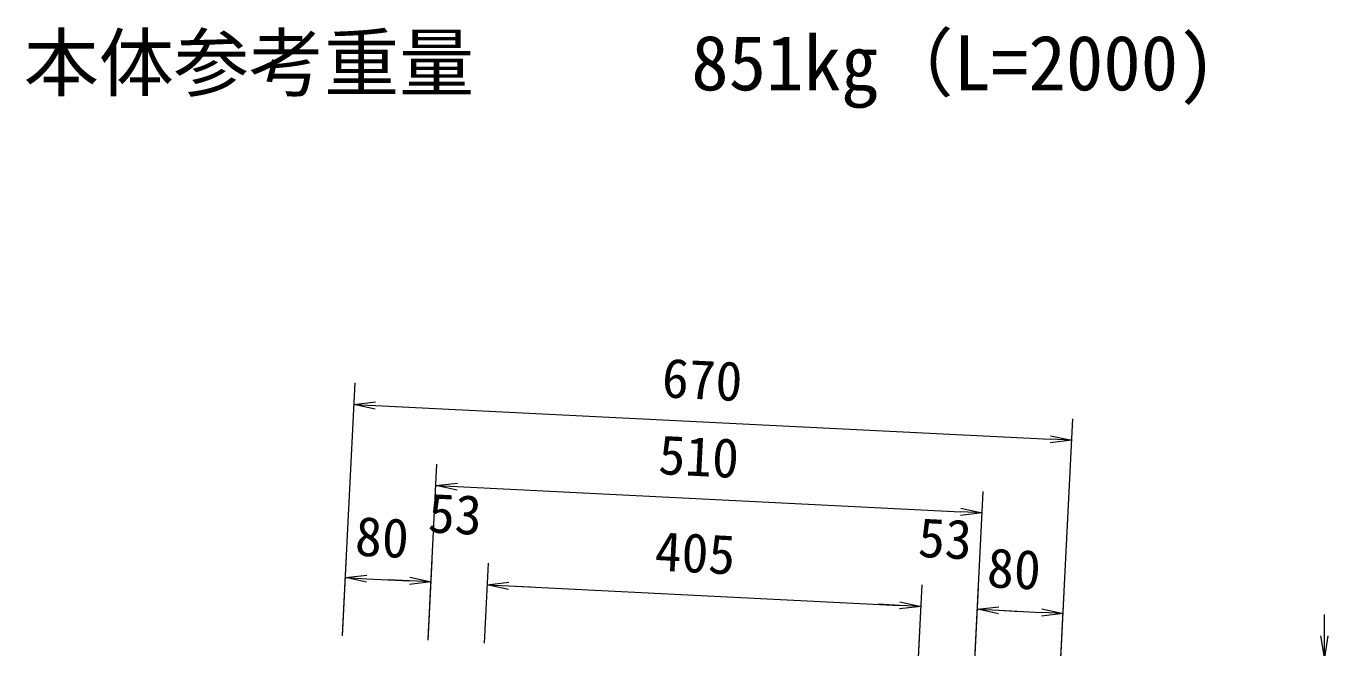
# Model space of a CAD drawing. Units: millimetres, scale not verified. Extents: x 0 to 84100, y 0 to 59400.
# Drawn here: x 36205 to 42274, y 34384 to 37281 of the extents above; entities that cross this region are included whole.
import ezdxf
from ezdxf.enums import TextEntityAlignment as Align

# ---------------------------------------------------------------- set-up
doc = ezdxf.new("R2010")
doc.units = ezdxf.units.MM
doc.header["$LTSCALE"] = 100
doc.layers.add('D-MTR-TXT(文字列）', color=7, linetype='Continuous')
doc.layers.add('D-STR-DIM（寸法）', color=7, linetype='Continuous', lineweight=18)
doc.styles.add('ＭＳ ゴシック', font='')
doc.styles.get('ＭＳ ゴシック').set_extended_font_data('MS Gothic')

msp = doc.modelspace()

# ---------------------------------------------------------------- linework, layer by layer
at = {"layer": 'D-STR-DIM（寸法）'}
for p, q in [((37680, 34444.4), (37738.7, 35618)), ((37733.7, 35518.2), (37834.4, 35529.8)), ((37832.7, 35496.5), (37733.7, 35518.2)), ((37733.7, 35518.2), (37833.6, 35513.2)), ((37833.6, 35513.2), (40979.6, 35355.9)), ((41025.8, 34277.1), (41084.5, 35450.8)), ((41079.5, 35350.9), (40978.8, 35339.2)), ((41079.5, 35350.9), (40979.6, 35355.9)), ((40980.5, 35372.5), (41079.5, 35350.9)), ((38079.5, 34424.4), (38120.3, 35240.3)), ((38115.3, 35140.4), (38216, 35152)), ((38214.3, 35118.7), (38115.3, 35140.4)), ((38115.3, 35140.4), (38215.2, 35135.4)), ((38215.2, 35135.4), (40562.2, 35018)), ((40626.3, 34297), (40667.1, 35112.9)), ((40563.1, 35034.7), (40662.1, 35013)), ((40662.1, 35013), (40561.4, 35001.4)), ((40662.1, 35013), (40562.2, 35018)), ((37679.7, 34439.4), (37698.3, 34811.2)), ((38079.2, 34419.4), (38097.8, 34791.2)), ((38079.2, 34419.4), (38097.8, 34791.2)), ((37693.3, 34711.3), (37794, 34722.9)), ((38341.4, 34406.3), (38360, 34778.1)), ((38341.4, 34406.3), (38360, 34778.1)), ((37792.4, 34689.6), (37693.3, 34711.3)), ((37693.3, 34711.3), (37793.2, 34706.3)), ((37793.2, 34706.3), (37993, 34696.3)), ((37993, 34696.3), (37893.1, 34701.3)), ((38092.8, 34691.3), (37992.1, 34679.7)), ((38092.8, 34691.3), (37992.1, 34679.7)), ((38092.8, 34691.3), (37993, 34696.3)), ((38092.8, 34691.3), (37993, 34696.3)), ((37993.8, 34713), (38092.8, 34691.3)), ((37993.8, 34713), (38092.8, 34691.3)), ((38355, 34678.2), (38455.7, 34689.9)), ((38355, 34678.2), (38455.7, 34689.9)), ((38454.1, 34656.6), (38355, 34678.2)), ((38355, 34678.2), (38454.9, 34673.2)), ((38454.1, 34656.6), (38355, 34678.2)), ((38355, 34678.2), (38454.9, 34673.2)), ((38454.9, 34673.2), (38554.8, 34668.2)), ((38454.9, 34673.2), (40277.6, 34582.1)), ((40361.1, 34248.4), (40382.5, 34677)), ((40363.9, 34305.2), (40382.5, 34677)), ((40626.1, 34292), (40644.7, 34663.8)), ((40626.1, 34292), (40644.7, 34663.8)), ((40278.4, 34598.7), (40377.5, 34577.1)), ((40278.4, 34598.7), (40377.5, 34577.1)), ((41025.6, 34272.1), (41044.2, 34643.9)), ((40277.6, 34582.1), (40177.7, 34587.1)), ((40377.5, 34577.1), (40276.8, 34565.4)), ((40377.5, 34577.1), (40276.8, 34565.4)), ((40377.5, 34577.1), (40277.6, 34582.1)), ((40377.5, 34577.1), (40277.6, 34582.1)), ((40639.7, 34564), (40740.4, 34575.6)), ((40639.7, 34564), (40740.4, 34575.6)), ((40738.7, 34542.3), (40639.7, 34564)), ((40639.7, 34564), (40739.5, 34559)), ((40738.7, 34542.3), (40639.7, 34564)), ((40639.7, 34564), (40739.5, 34559)), ((40739.5, 34559), (40939.3, 34549)), ((40739.5, 34559), (40839.4, 34554)), ((41039.2, 34544), (40938.5, 34532.3)), ((41039.2, 34544), (40939.3, 34549)), ((40940.1, 34565.6), (41039.2, 34544)), ((42257.6, 34439.5), (42257.6, 34539.5)), ((42257.6, 34339.5), (42240.9, 34439.5)), ((42274.3, 34439.5), (42257.6, 34339.5)), ((42257.6, 34339.5), (42257.6, 34439.5))]:
    msp.add_line(p, q, dxfattribs=at)

# ---------------------------------------------------------------- texts
at = {"layer": 'D-MTR-TXT(文字列）', "style": 'ＭＳ ゴシック'}
for s, p in [('本体参考重量', (36193.9, 36904.3)), ('851kg（L=2000)', (39305.9, 36904.3))]:
    msp.add_text(s, height=256.6, dxfattribs=at).set_placement(p, align=Align.BOTTOM_LEFT)
at = {"layer": 'D-STR-DIM（寸法）', "style": 'ＭＳ ゴシック'}
for s, p in [('670', (39163.2, 35496.8)), ('510', (39147.2, 35138.9)), ('53', (38073, 34867.5)), ('80', (37732.7, 34759.4)), ('53', (40357.6, 34753.3)), ('405', (39129.8, 34689.5)), ('80', (40679, 34612.1))]:
    msp.add_text(s, height=183.3, rotation=357.138, dxfattribs=at).set_placement(p, align=Align.BOTTOM_LEFT)

doc.saveas('drawing.dxf')
